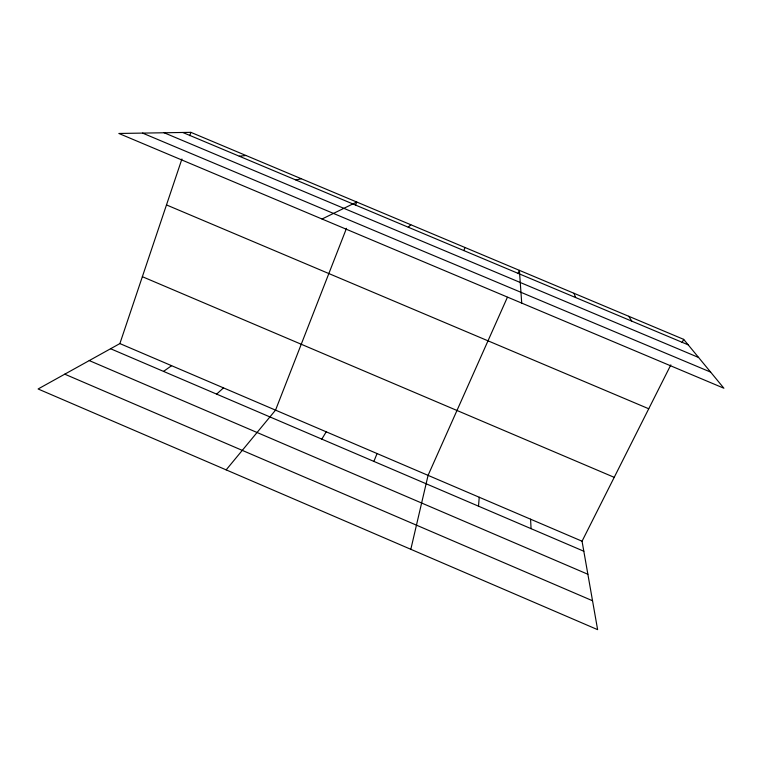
<?xml version="1.0" encoding="UTF-8"?>
<svg xmlns="http://www.w3.org/2000/svg" width="762" height="762" viewBox="0 0 762 762"><rect width="100%" height="100%" fill="white"/><g stroke="black" fill="none" stroke-linecap="round" stroke-linejoin="round"><path stroke-width="1.14" d="M478.507 506.178L479.241 497.243M410.823 549.297L428.073 475.364L507.378 297.323M670.846 364.865L582.054 541.211L597.618 629.65L38.1 388.982L119.882 343.576L181.918 159.01M189.757 135.684L190.881 132.35L683.685 339.366L723.9 388.229L118.853 133.464L190.881 132.35M463.858 250.574L464.991 247.498M346.5 228.305L275.539 410.137L226.162 469.868M355.473 205.311L356.749 202.025L322.031 219.018M373.885 461.401L377.066 453.552M517.95 273.587L519.389 270.348L521.722 303.095M682.076 342.557L683.685 339.366M321.821 439.131L326.222 431.806M408.261 227.219L410.785 224.723M216.637 394.116L223.485 387.877M163.525 371.389L171.602 365.693M295.961 180.032L301.266 178.718M239.278 156.21L245.983 155.496M182.785 132.474L688.191 344.843M164.135 132.759L698.583 357.473M142.551 133.093L710.641 372.113M166.487 204.93L648.738 408.765M142.361 276.692L614.22 477.336M119.882 343.576L582.054 541.211M110.585 348.739L583.825 551.24M89.259 360.578L587.873 574.262M64.77 374.171L592.531 600.751M628.736 316.287L631.812 321.154M573.967 293.275L575.634 297.542M530.562 519.189L531.085 528.676"/></g></svg>
